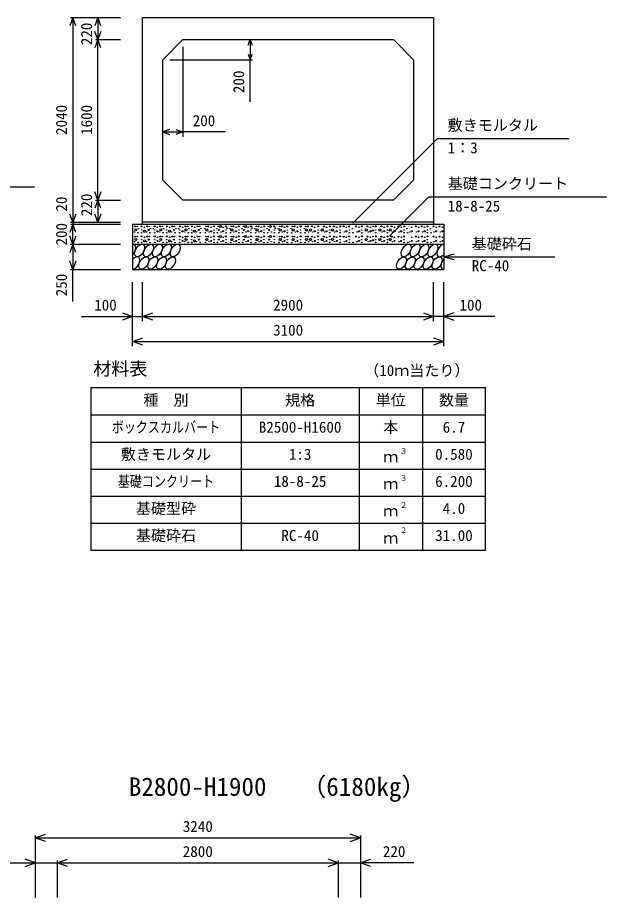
# Model space of a CAD drawing. Units: millimetres, scale not verified. Extents: x -100800 to 100800, y -35640 to 35640.
# Drawn here: x 29543 to 35410, y 268 to 9040 of the extents above; entities that cross this region are included whole.
import ezdxf
from ezdxf.enums import TextEntityAlignment as Align

# ---------------------------------------------------------------- set-up
doc = ezdxf.new("R2010")
doc.units = ezdxf.units.MM
doc.header["$LTSCALE"] = 120
for name, color, linetype, lineweight in [('0-0_DIM', 7, 'Continuous', 25), ('0-2_HATCH', 6, 'Continuous', 25), ('0-3_HYO', 3, 'Continuous', 25), ('0-4_HYO2', 4, 'Continuous', 25), ('0-5_OUTLINE', 3, 'Continuous', 25), ('0-7_TXT', 7, 'Continuous', 25)]:
    doc.layers.add(name, color=color, linetype=linetype, lineweight=lineweight)
doc.styles.add('ＭＳ ゴシック', font='')
doc.styles.get('ＭＳ ゴシック').set_extended_font_data('MS Gothic')

msp = doc.modelspace()

# ---------------------------------------------------------------- linework, layer by layer
at = {"layer": '0-0_DIM'}
for p, q in [((30069, 9040.3), (30569.1, 9040.3)), ((30093, 9040.3), (30093, 7000.3)), ((30343, 9040.3), (30343, 8820.3)), ((30319, 8820.3), (30569.1, 8820.3)), ((30343, 7220.3), (30343, 8820.3)), ((31859.5, 8820.3), (31859.5, 8620.3)), ((31189.1, 8748.3), (31189.1, 7851.7)), ((31061.1, 8620.3), (31883.5, 8620.3)), ((31859.5, 8199.5), (31859.5, 8620.3)), ((30989.1, 7899.7), (31189.1, 7899.7)), ((31613.2, 7899.7), (31189.1, 7899.7)), ((33729, 7834.2), (32884.9, 6990.2)), ((33729, 7834.2), (35034.7, 7834.2)), ((27941.3, 7353.1), (29710.3, 7353.1)), ((30319, 7220.3), (30569.1, 7220.3)), ((30343, 7220.3), (30343, 7000.3)), ((33641.3, 7253.1), (33248.5, 6860.3)), ((33641.3, 7253.1), (35410.3, 7253.1)), ((30069, 7000.3), (30569.1, 7000.3)), ((30069, 6980.3), (30569.1, 6980.3)), ((30093, 7000.3), (30093, 6980.3)), ((30093, 6780.3), (30093, 6980.3)), ((30069, 6780.3), (30569.1, 6780.3)), ((30093, 6780.3), (30093, 6530.3)), ((33789.1, 6655.3), (33893.4, 6683.3)), ((33789.1, 6655.3), (34898, 6655.3)), ((33789.1, 6655.3), (33893.4, 6627.3)), ((30069, 6530.3), (30569.1, 6530.3)), ((30093, 6208.2), (30093, 6530.3)), ((30689.1, 5763.1), (30689.1, 6402.7)), ((30789.1, 6013.1), (30789.1, 6402.7)), ((33689.1, 6013.1), (33689.1, 6402.7)), ((33789.1, 5763.1), (33789.1, 6402.7)), ((30181.1, 6061.1), (30689.1, 6061.1)), ((30689.1, 6061.1), (30789.1, 6061.1)), ((30789.1, 6061.1), (33689.1, 6061.1)), ((30689.1, 5811.1), (33789.1, 5811.1)), ((29719.1, 886.6), (29719.1, 268)), ((32959.1, 886.6), (32959.1, 268)), ((29719.1, 862.6), (32959.1, 862.6)), ((29939.1, 636.6), (29939.1, 268)), ((32739.1, 636.6), (32739.1, 268)), ((29186.4, 612.6), (29719.1, 612.6)), ((33491.8, 612.6), (32959.1, 612.6))]:
    msp.add_line(p, q, dxfattribs=at)
for points in [[(30122.6, 8959.1), (30093, 9040.3), (30063.5, 8959.1)], [(30372.6, 8959.1), (30343, 9040.3), (30313.5, 8959.1)], [(30372.6, 8901.5), (30343, 8820.3), (30313.5, 8901.5)], [(30372.6, 8739.1), (30343, 8820.3), (30313.5, 8739.1)], [(31839.8, 8766.2), (31859.5, 8820.3), (31879.2, 8766.2)], [(31839.8, 8674.4), (31859.5, 8620.3), (31879.2, 8674.4)], [(31056.8, 7924.3), (30989.1, 7899.7), (31056.8, 7875)], [(31121.4, 7924.3), (31189.1, 7899.7), (31121.4, 7875)], [(30372.6, 7301.5), (30343, 7220.3), (30313.5, 7301.5)], [(30372.6, 7139.1), (30343, 7220.3), (30313.5, 7139.1)], [(30122.6, 7081.5), (30093, 7000.3), (30063.5, 7081.5)], [(30372.6, 7081.5), (30343, 7000.3), (30313.5, 7081.5)], [(30122.6, 6899.1), (30093, 6980.3), (30063.5, 6899.1)], [(30122.6, 6861.5), (30093, 6780.3), (30063.5, 6861.5)], [(30122.6, 6699.1), (30093, 6780.3), (30063.5, 6699.1)], [(30122.6, 6611.5), (30093, 6530.3), (30063.5, 6611.5)], [(30587.6, 6098), (30689.1, 6061.1), (30587.6, 6024.1)], [(30890.6, 6024.1), (30789.1, 6061.1), (30890.6, 6098)], [(33587.6, 6098), (33689.1, 6061.1), (33587.6, 6024.1)], [(34297.1, 6061.1), (33789.1, 6061.1), (33689.1, 6061.1)], [(33890.6, 6098), (33789.1, 6061.1), (33890.6, 6024.1)], [(30790.6, 5774.1), (30689.1, 5811.1), (30790.6, 5848)], [(33687.6, 5848), (33789.1, 5811.1), (33687.6, 5774.1)], [(29820.6, 825.7), (29719.1, 862.6), (29820.6, 899.6)], [(32857.6, 825.7), (32959.1, 862.6), (32857.6, 899.6)], [(29617.6, 575.7), (29719.1, 612.6), (29617.6, 649.6)], [(30040.6, 575.7), (29939.1, 612.6), (30040.6, 649.6)], [(32637.6, 575.7), (32739.1, 612.6), (32637.6, 649.6)], [(33060.6, 575.7), (32959.1, 612.6), (33060.6, 649.6)], [(29719.1, 612.6), (29939.1, 612.6), (32739.1, 612.6), (32959.1, 612.6)]]:
    msp.add_lwpolyline(points, dxfattribs=at)
at = {"layer": '0-2_HATCH'}
for centre, radius in [((30715.1, 6957.5), 5), ((30721.7, 6924.5), 10), ((30736.2, 6957.5), 2.5), ((30750.2, 6936.5), 2.5), ((30779.1, 6958.4), 5), ((30807.1, 6950.5), 2.5), ((30835.1, 6957.5), 5), ((30856.2, 6957.5), 2.5), ((30870.2, 6936.5), 2.5), ((30896.7, 6935.6), 2.5), ((30909.1, 6958.4), 5), ((30937.1, 6950.5), 2.5), ((30965.1, 6957.5), 5), ((30971.7, 6924.5), 10), ((30986.2, 6957.5), 2.5), ((31000.2, 6936.5), 2.5), ((31029.1, 6958.4), 5), ((31057.1, 6950.5), 2.5), ((31085.1, 6957.5), 5), ((31106.2, 6957.5), 2.5), ((31120.2, 6936.5), 2.5), ((31146.7, 6935.6), 2.5), ((31159.1, 6958.4), 5), ((31187.1, 6950.5), 2.5), ((31215.1, 6957.5), 5), ((31221.7, 6924.5), 10), ((31236.2, 6957.5), 2.5), ((31250.2, 6936.5), 2.5), ((31279.1, 6958.4), 5), ((31307.1, 6950.5), 2.5), ((31335.1, 6957.5), 5), ((31356.2, 6957.5), 2.5), ((31370.2, 6936.5), 2.5), ((31408, 6936.5), 2.5), ((31429, 6922.5), 10), ((31422, 6957.5), 2.5), ((31443.1, 6957.5), 5), ((31471.1, 6950.5), 2.5), ((31499.1, 6958.4), 5), ((31528, 6936.5), 2.5), ((31542, 6957.5), 2.5), ((31563.1, 6957.5), 10), ((31591.1, 6950.5), 2.5), ((31619.1, 6958.4), 5), ((31630.5, 6940.8), 2.5), ((31658, 6936.5), 2.5), ((31679, 6922.5), 10), ((31672, 6957.5), 2.5), ((31693.1, 6957.5), 5), ((31721.1, 6950.5), 2.5), ((31749.1, 6958.4), 5), ((31778, 6936.5), 2.5), ((31792, 6957.5), 2.5), ((31813.1, 6957.5), 10), ((31841.1, 6950.5), 2.5), ((31869.1, 6958.4), 5), ((31880.5, 6940.8), 2.5), ((31908, 6936.5), 2.5), ((31929, 6922.5), 10), ((31922, 6957.5), 2.5), ((31943.1, 6957.5), 5), ((31971.1, 6950.5), 2.5), ((31999.1, 6958.4), 5), ((32028, 6936.5), 2.5), ((32042, 6957.5), 2.5), ((32063.1, 6957.5), 10), ((32101, 6958.4), 5), ((32112.3, 6940.8), 2.5), ((32139.8, 6936.5), 2.5), ((32160.9, 6922.5), 10), ((32153.9, 6957.5), 2.5), ((32174.9, 6957.5), 5), ((32202.9, 6950.5), 2.5), ((32231, 6958.4), 5), ((32267.9, 6936.5), 2.5), ((32288.9, 6922.5), 10), ((32281.9, 6957.5), 2.5), ((32302.9, 6957.5), 5), ((32331, 6950.5), 2.5), ((32363.9, 6958.4), 5), ((32400.8, 6936.5), 2.5), ((32421.9, 6922.5), 10), ((32414.8, 6957.5), 2.5), ((32435.9, 6957.5), 5), ((32462.5, 6922.5), 10), ((32476.5, 6957.5), 5), ((32504.6, 6950.5), 2.5), ((32537.5, 6958.4), 5), ((32579.4, 6922.5), 10), ((32593.4, 6957.5), 5), ((32621.4, 6950.5), 2.5), ((32654.3, 6958.4), 5), ((32682.1, 6922.5), 10), ((32696.1, 6957.5), 5), ((32724.1, 6950.5), 2.5), ((32757, 6958.4), 5), ((32792.3, 6957.5), 5), ((32820.3, 6950.5), 2.5), ((32848.4, 6958.4), 5), ((32877.2, 6936.5), 2.5), ((32917.1, 6957.5), 5), ((32945.1, 6950.5), 2.5), ((32973.2, 6958.4), 5), ((33016.5, 6922.5), 10), ((33030.5, 6957.5), 5), ((33058.6, 6950.5), 2.5), ((33084.7, 6957.5), 2.5), ((33112, 6958.4), 5), ((33153.9, 6922.5), 10), ((33167.9, 6957.5), 5), ((33196, 6950.5), 2.5), ((33228.9, 6958.4), 5), ((33256.6, 6922.5), 10), ((33270.6, 6957.5), 5), ((33298.7, 6950.5), 2.5), ((33338.4, 6957.5), 5), ((33366.4, 6950.5), 2.5), ((33394.5, 6958.4), 5), ((33423.4, 6936.5), 2.5), ((33470.4, 6950.5), 2.5), ((33510.2, 6957.5), 5), ((33538.2, 6950.5), 2.5), ((33571.3, 6957.5), 5), ((33599.3, 6950.5), 2.5), ((33627.3, 6958.4), 5), ((33656.2, 6936.5), 2.5), ((33686.9, 6957.5), 5), ((33715, 6950.5), 2.5), ((33748, 6957.5), 5), ((33776.1, 6950.5), 2.5), ((30708.1, 6902.3), 2.5), ((30715.1, 6857.5), 5), ((30736.2, 6857.5), 2.5), ((30743.2, 6894.4), 2.5), ((30779.1, 6858.4), 5), ((30779.1, 6922.5), 2.5), ((30779.1, 6894.4), 2.5), ((30807.1, 6909.3), 10), ((30807.1, 6850.5), 2.5), ((30828.1, 6902.3), 2.5), ((30835.1, 6857.5), 5), ((30849.2, 6922.5), 5), ((30856.2, 6857.5), 2.5), ((30863.2, 6894.4), 2.5), ((30909.1, 6858.4), 5), ((30909.1, 6922.5), 2.5), ((30909.1, 6894.4), 2.5), ((30937.1, 6909.3), 5), ((30937.1, 6850.5), 2.5), ((30958.1, 6902.3), 2.5), ((30965.1, 6857.5), 5), ((30986.2, 6857.5), 2.5), ((30993.2, 6894.4), 2.5), ((31029.1, 6858.4), 5), ((31029.1, 6922.5), 2.5), ((31029.1, 6894.4), 2.5), ((31057.1, 6909.3), 10), ((31057.1, 6850.5), 2.5), ((31078.1, 6902.3), 2.5), ((31085.1, 6857.5), 5), ((31099.2, 6922.5), 5), ((31106.2, 6857.5), 2.5), ((31113.2, 6894.4), 2.5), ((31159.1, 6858.4), 5), ((31159.1, 6922.5), 2.5), ((31159.1, 6894.4), 2.5), ((31187.1, 6909.3), 5), ((31187.1, 6850.5), 2.5), ((31208.1, 6902.3), 2.5), ((31215.1, 6857.5), 5), ((31236.2, 6857.5), 2.5), ((31243.2, 6894.4), 2.5), ((31279.1, 6858.4), 5), ((31279.1, 6922.5), 2.5), ((31279.1, 6894.4), 2.5), ((31307.1, 6909.3), 10), ((31307.1, 6850.5), 2.5), ((31328.1, 6902.3), 2.5), ((31335.1, 6857.5), 5), ((31349.2, 6922.5), 5), ((31356.2, 6857.5), 2.5), ((31363.2, 6894.4), 2.5), ((31415, 6894.4), 2.5), ((31422, 6857.5), 2.5), ((31443.1, 6857.5), 5), ((31450.1, 6902.3), 2.5), ((31471.1, 6909.3), 5), ((31471.1, 6850.5), 2.5), ((31499.1, 6858.4), 5), ((31499.1, 6922.5), 2.5), ((31499.1, 6894.4), 2.5), ((31535, 6894.4), 2.5), ((31542, 6857.5), 2.5), ((31549, 6922.5), 5), ((31563.1, 6857.5), 10), ((31570.1, 6902.3), 2.5), ((31591.1, 6909.3), 5), ((31591.1, 6850.5), 2.5), ((31619.1, 6858.4), 5), ((31619.1, 6922.5), 2.5), ((31619.1, 6894.4), 2.5), ((31665, 6894.4), 2.5), ((31672, 6857.5), 2.5), ((31693.1, 6857.5), 5), ((31700.1, 6902.3), 2.5), ((31721.1, 6909.3), 5), ((31721.1, 6850.5), 2.5), ((31749.1, 6858.4), 5), ((31749.1, 6922.5), 2.5), ((31749.1, 6894.4), 2.5), ((31785, 6894.4), 2.5), ((31792, 6857.5), 2.5), ((31799, 6922.5), 5), ((31813.1, 6857.5), 10), ((31820.1, 6902.3), 2.5), ((31841.1, 6909.3), 5), ((31841.1, 6850.5), 2.5), ((31869.1, 6858.4), 5), ((31869.1, 6922.5), 2.5), ((31869.1, 6894.4), 2.5), ((31915, 6894.4), 2.5), ((31922, 6857.5), 2.5), ((31943.1, 6857.5), 5), ((31950.1, 6902.3), 2.5), ((31971.1, 6909.3), 5), ((31971.1, 6850.5), 2.5), ((31999.1, 6858.4), 5), ((31999.1, 6922.5), 2.5), ((31999.1, 6894.4), 2.5), ((32035, 6894.4), 2.5), ((32042, 6857.5), 2.5), ((32049, 6922.5), 5), ((32063.1, 6857.5), 10), ((32070.1, 6902.3), 2.5), ((32101, 6858.4), 5), ((32101, 6922.5), 2.5), ((32101, 6894.4), 2.5), ((32146.8, 6894.4), 2.5), ((32153.9, 6857.5), 2.5), ((32174.9, 6857.5), 5), ((32181.9, 6902.3), 2.5), ((32202.9, 6909.3), 5), ((32202.9, 6850.5), 2.5), ((32231, 6858.4), 5), ((32231, 6922.5), 2.5), ((32231, 6894.4), 2.5), ((32274.9, 6894.4), 2.5), ((32281.9, 6857.5), 2.5), ((32302.9, 6857.5), 5), ((32310, 6902.3), 2.5), ((32331, 6909.3), 5), ((32331, 6850.5), 2.5), ((32363.9, 6858.4), 5), ((32363.9, 6922.5), 2.5), ((32363.9, 6894.4), 2.5), ((32407.8, 6894.4), 2.5), ((32414.8, 6857.5), 2.5), ((32435.9, 6857.5), 5), ((32442.9, 6902.3), 2.5), ((32476.5, 6857.5), 5), ((32483.6, 6902.3), 2.5), ((32504.6, 6909.3), 5), ((32504.6, 6850.5), 2.5), ((32537.5, 6858.4), 5), ((32537.5, 6922.5), 2.5), ((32537.5, 6894.4), 2.5), ((32593.4, 6857.5), 5), ((32600.4, 6902.3), 2.5), ((32621.4, 6909.3), 5), ((32621.4, 6850.5), 2.5), ((32654.3, 6858.4), 5), ((32654.3, 6922.5), 2.5), ((32654.3, 6894.4), 2.5), ((32696.1, 6857.5), 5), ((32703.1, 6902.3), 2.5), ((32724.1, 6909.3), 5), ((32724.1, 6850.5), 2.5), ((32757, 6858.4), 5), ((32757, 6922.5), 2.5), ((32757, 6894.4), 2.5), ((32792.3, 6857.5), 5), ((32799.3, 6902.3), 2.5), ((32820.3, 6909.3), 5), ((32820.3, 6850.5), 2.5), ((32848.4, 6858.4), 5), ((32848.4, 6922.5), 2.5), ((32848.4, 6894.4), 2.5), ((32884.2, 6894.4), 2.5), ((32917.1, 6857.5), 5), ((32924.1, 6902.3), 2.5), ((32945.1, 6909.3), 5), ((32945.1, 6850.5), 2.5), ((32973.2, 6858.4), 5), ((32973.2, 6922.5), 2.5), ((32973.2, 6894.4), 2.5), ((33030.5, 6857.5), 5), ((33037.5, 6902.3), 2.5), ((33058.6, 6909.3), 5), ((33058.6, 6850.5), 2.5), ((33084.7, 6916.3), 5), ((33084.7, 6857.5), 2.5), ((33112, 6858.4), 5), ((33112, 6922.5), 2.5), ((33112, 6894.4), 2.5), ((33167.9, 6857.5), 5), ((33175, 6902.3), 2.5), ((33196, 6909.3), 5), ((33196, 6850.5), 2.5), ((33228.9, 6858.4), 5), ((33228.9, 6922.5), 2.5), ((33228.9, 6894.4), 2.5), ((33270.6, 6857.5), 5), ((33277.6, 6902.3), 2.5), ((33298.7, 6909.3), 5), ((33298.7, 6850.5), 2.5), ((33338.4, 6857.5), 5), ((33345.4, 6902.3), 2.5), ((33366.4, 6909.3), 5), ((33366.4, 6850.5), 2.5), ((33394.5, 6858.4), 5), ((33394.5, 6922.5), 2.5), ((33394.5, 6894.4), 2.5), ((33430.4, 6894.4), 2.5), ((33449.4, 6902.3), 2.5), ((33470.4, 6909.3), 5), ((33470.4, 6850.5), 2.5), ((33510.2, 6857.5), 5), ((33517.2, 6902.3), 2.5), ((33538.2, 6909.3), 5), ((33538.2, 6850.5), 2.5), ((33571.3, 6857.5), 5), ((33578.3, 6902.3), 2.5), ((33599.3, 6909.3), 5), ((33599.3, 6850.5), 2.5), ((33627.3, 6858.4), 5), ((33627.3, 6922.5), 2.5), ((33627.3, 6894.4), 2.5), ((33663.2, 6894.4), 2.5), ((33686.9, 6857.5), 5), ((33694, 6902.3), 2.5), ((33715, 6909.3), 5), ((33715, 6850.5), 2.5), ((33748, 6857.5), 5), ((33755, 6902.3), 2.5), ((33776.1, 6909.3), 5), ((33776.1, 6850.5), 2.5), ((30708.1, 6806.2), 2.5), ((30721.7, 6828.4), 10), ((30743.2, 6798.4), 2.5), ((30779.1, 6826.4), 2.5), ((30779.1, 6798.4), 2.5), ((30807.1, 6813.2), 10), ((30828.1, 6806.2), 2.5), ((30849.2, 6826.4), 5), ((30863.2, 6798.4), 2.5), ((30909.1, 6826.4), 2.5), ((30909.1, 6798.4), 2.5), ((30937.1, 6813.2), 5), ((30958.1, 6806.2), 2.5), ((30971.7, 6828.4), 10), ((30993.2, 6798.4), 2.5), ((31029.1, 6826.4), 2.5), ((31029.1, 6798.4), 2.5), ((31057.1, 6813.2), 10), ((31078.1, 6806.2), 2.5), ((31099.2, 6826.4), 5), ((31113.2, 6798.4), 2.5), ((31159.1, 6826.4), 2.5), ((31159.1, 6798.4), 2.5), ((31187.1, 6813.2), 5), ((31208.1, 6806.2), 2.5), ((31221.7, 6828.4), 10), ((31243.2, 6798.4), 2.5), ((31279.1, 6826.4), 2.5), ((31279.1, 6798.4), 2.5), ((31307.1, 6813.2), 10), ((31328.1, 6806.2), 2.5), ((31349.2, 6826.4), 5), ((31363.2, 6798.4), 2.5), ((31415, 6798.4), 2.5), ((31429, 6826.4), 10), ((31450.1, 6806.2), 2.5), ((31471.1, 6813.2), 5), ((31499.1, 6826.4), 2.5), ((31499.1, 6798.4), 2.5), ((31535, 6798.4), 2.5), ((31549, 6826.4), 5), ((31570.1, 6806.2), 2.5), ((31591.1, 6813.2), 5), ((31619.1, 6826.4), 2.5), ((31619.1, 6798.4), 2.5), ((31665, 6798.4), 2.5), ((31679, 6826.4), 10), ((31700.1, 6806.2), 2.5), ((31721.1, 6813.2), 5), ((31749.1, 6826.4), 2.5), ((31749.1, 6798.4), 2.5), ((31785, 6798.4), 2.5), ((31799, 6826.4), 5), ((31820.1, 6806.2), 2.5), ((31841.1, 6813.2), 5), ((31869.1, 6826.4), 2.5), ((31869.1, 6798.4), 2.5), ((31915, 6798.4), 2.5), ((31929, 6826.4), 10), ((31950.1, 6806.2), 2.5), ((31971.1, 6813.2), 5), ((31999.1, 6826.4), 2.5), ((31999.1, 6798.4), 2.5), ((32035, 6798.4), 2.5), ((32049, 6826.4), 5), ((32070.1, 6806.2), 2.5), ((32101, 6826.4), 2.5), ((32101, 6798.4), 2.5), ((32146.8, 6798.4), 2.5), ((32160.9, 6826.4), 10), ((32181.9, 6806.2), 2.5), ((32202.9, 6813.2), 5), ((32231, 6826.4), 2.5), ((32231, 6798.4), 2.5), ((32274.9, 6798.4), 2.5), ((32288.9, 6826.4), 10), ((32310, 6806.2), 2.5), ((32331, 6813.2), 5), ((32363.9, 6826.4), 2.5), ((32363.9, 6798.4), 2.5), ((32407.8, 6798.4), 2.5), ((32421.9, 6826.4), 10), ((32442.9, 6806.2), 2.5), ((32462.5, 6826.4), 10), ((32483.6, 6806.2), 2.5), ((32504.6, 6813.2), 5), ((32537.5, 6826.4), 2.5), ((32537.5, 6798.4), 2.5), ((32579.4, 6826.4), 10), ((32600.4, 6806.2), 2.5), ((32621.4, 6813.2), 5), ((32654.3, 6826.4), 2.5), ((32654.3, 6798.4), 2.5), ((32682.1, 6826.4), 10), ((32703.1, 6806.2), 2.5), ((32724.1, 6813.2), 5), ((32757, 6826.4), 2.5), ((32757, 6798.4), 2.5), ((32799.3, 6806.2), 2.5), ((32820.3, 6813.2), 5), ((32848.4, 6826.4), 2.5), ((32848.4, 6798.4), 2.5), ((32884.2, 6798.4), 2.5), ((32924.1, 6806.2), 2.5), ((32945.1, 6813.2), 5), ((32973.2, 6826.4), 2.5), ((32973.2, 6798.4), 2.5), ((33016.5, 6826.4), 10), ((33037.5, 6806.2), 2.5), ((33058.6, 6813.2), 5), ((33084.7, 6820.2), 5), ((33112, 6826.4), 2.5), ((33112, 6798.4), 2.5), ((33153.9, 6826.4), 10), ((33175, 6806.2), 2.5), ((33196, 6813.2), 5), ((33228.9, 6826.4), 2.5), ((33228.9, 6798.4), 2.5), ((33256.6, 6826.4), 10), ((33277.6, 6806.2), 2.5), ((33298.7, 6813.2), 5), ((33345.4, 6806.2), 2.5), ((33366.4, 6813.2), 5), ((33394.5, 6826.4), 2.5), ((33394.5, 6798.4), 2.5), ((33430.4, 6798.4), 2.5), ((33449.4, 6806.2), 2.5), ((33470.4, 6813.2), 5), ((33517.2, 6806.2), 2.5), ((33538.2, 6813.2), 5), ((33578.3, 6806.2), 2.5), ((33599.3, 6813.2), 5), ((33627.3, 6826.4), 2.5), ((33627.3, 6798.4), 2.5), ((33663.2, 6798.4), 2.5), ((33694, 6806.2), 2.5), ((33715, 6813.2), 5), ((33755, 6806.2), 2.5), ((33776.1, 6813.2), 5)]:
    msp.add_circle(centre, radius, dxfattribs=at)
for centre, start_param, end_param in [((30670.8, 6717.8), 4.335544, 6.724593), ((33769.8, 6717.8), 0.419949, 4.357003), ((30712.3, 6592.8), 3.496422, 7.58605), ((33811.4, 6592.8), 1.28053, 3.496422)]:
    msp.add_ellipse(centre, major_axis=(36.4, 58.9), ratio=0.5792, start_param=start_param, end_param=end_param, dxfattribs=at)
for centre in [(30759.5, 6717.8), (30848.2, 6717.8), (30936.9, 6717.8), (31025.6, 6717.8), (31114.3, 6717.8), (33415, 6717.8), (33503.7, 6717.8), (33592.4, 6717.8), (33681.1, 6717.8), (30801, 6592.8), (30889.7, 6592.8), (30978.4, 6592.8), (31067.1, 6592.8), (33367.9, 6592.8), (33456.6, 6592.8), (33545.3, 6592.8), (33634, 6592.8), (33722.7, 6592.8)]:
    msp.add_ellipse(centre, major_axis=(36.4, 58.9), ratio=0.5792, dxfattribs=at)
at = {"layer": '0-3_HYO'}
for p, q in [((31771.6, 5348.6), (31771.6, 3728.6)), ((32946.6, 5348.6), (32946.6, 3728.6)), ((33576.6, 5348.6), (33576.6, 3728.6)), ((30271.6, 5078.6), (34206.6, 5078.6))]:
    msp.add_line(p, q, dxfattribs=at)
msp.add_lwpolyline([(30271.6, 3728.6), (34206.6, 3728.6), (34206.6, 5348.6), (30271.6, 5348.6)], close=True, dxfattribs=at)
at = {"layer": '0-4_HYO2'}
for p, q in [((30271.6, 4808.6), (34206.6, 4808.6)), ((30271.6, 4538.6), (34206.6, 4538.6)), ((30271.6, 4268.6), (34206.6, 4268.6)), ((30271.6, 3998.6), (34206.6, 3998.6))]:
    msp.add_line(p, q, dxfattribs=at)
at = {"layer": '0-5_OUTLINE'}
for p, q in [((30789.1, 6980.3), (30789.1, 9040.3)), ((31189.1, 8820.3), (30989.1, 8620.3)), ((31189.1, 8820.3), (33289.1, 8820.3)), ((33489.1, 8620.3), (33289.1, 8820.3)), ((30989.1, 7420.3), (30989.1, 8620.3)), ((33489.1, 8620.3), (33489.1, 7420.3)), ((31189.1, 7220.3), (30989.1, 7420.3)), ((33489.1, 7420.3), (33289.1, 7220.3)), ((33289.1, 7220.3), (31189.1, 7220.3)), ((30689.1, 6980.3), (30689.1, 6530.3)), ((30689.1, 6980.3), (33789.1, 6980.3)), ((33689.1, 7000.3), (30789.1, 7000.3)), ((33789.1, 6980.3), (33789.1, 6530.3)), ((30689.1, 6780.3), (33789.1, 6780.3)), ((30689.1, 6530.3), (33789.1, 6530.3))]:
    msp.add_line(p, q, dxfattribs=at)
msp.add_lwpolyline([(30789.1, 9040.3), (33689.1, 9040.3), (33689.1, 6980.3)], dxfattribs=at)

# ---------------------------------------------------------------- texts
at = {"layer": '0-0_DIM', "style": 'ＭＳ ゴシック'}
for s, p in [('220', (30318, 8765.6)), ('200', (31834.5, 8288)), ('2040', (30068, 7870.3)), ('1600', (30318, 7870.3)), ('20', (30068, 7106.2)), ('220', (30318, 7061.1)), ('200', (30068, 6767.8)), ('250', (30068, 6261.5))]:
    msp.add_text(s, height=110, rotation=90, dxfattribs=at).set_placement(p, align=Align.BOTTOM_LEFT)
for s, p in [('200', (31288.3, 7924.7)), ('敷きモルタル', (33828.6, 7879.2)), ('1：3', (33828.6, 7654)), ('基礎コンクリート', (33828.6, 7298)), ('18-8-25', (33828.6, 7072.9)), ('基礎砕石', (34068.3, 6696.5)), ('RC-40', (34068.3, 6478.9)), ('100', (30306.7, 6086.1)), ('2900', (32089.1, 6086.1)), ('100', (33946.5, 6086.1)), ('3100', (32089.1, 5836.1)), ('3240', (31189.1, 887.6)), ('2800', (31189.1, 637.6)), ('220', (33183.4, 637.6))]:
    msp.add_text(s, height=110, dxfattribs=at).set_placement(p, align=Align.BOTTOM_LEFT)
at = {"layer": '0-7_TXT', "style": 'ＭＳ ゴシック'}
for s, height, p in [('材料表', 132, (30296.6, 5433.6)), ('（10ｍ当たり）', 110, (32996.6, 5433.6)), ('種\u3000別', 110, (30796.6, 5138.6)), ('規格', 110, (32209.1, 5138.6)), ('単位', 110, (33111.6, 5138.6)), ('数量', 110, (33741.6, 5138.6)), ('B2500-H1600', 110, (31946.6, 4868.6)), ('本', 110, (33186.6, 4868.6)), ('6.7', 110, (33779.1, 4868.6)), ('敷きモルタル', 110, (30571.6, 4598.6)), ('1:3', 110, (32246.6, 4598.6)), ('３', 55, (33350.5, 4674.5)), ('0.580', 110, (33704.1, 4598.6)), ('ｍ', 110, (33186.6, 4573.6)), ('３', 55, (33350.5, 4404.5)), ('18-8-25', 110, (32096.6, 4328.6)), ('ｍ', 110, (33186.6, 4303.6)), ('6.200', 110, (33704.1, 4328.6)), ('基礎型砕', 110, (30721.6, 4058.6)), ('ｍ', 110, (33186.6, 4033.6)), ('２', 55, (33350.5, 4134.5)), ('4.0', 110, (33779.1, 4058.6)), ('基礎砕石', 110, (30721.6, 3788.6)), ('２', 55, (33350.5, 3884.5)), ('RC-40', 110, (32171.6, 3788.6)), ('ｍ', 110, (33186.6, 3763.6)), ('31.00', 110, (33704.1, 3788.6)), ('（6180kg）', 183.3, (32369.3, 1225.3)), ('B2800-H1900', 183.3, (30651.6, 1225.3))]:
    msp.add_text(s, height=height, dxfattribs=at).set_placement(p, align=Align.BOTTOM_LEFT)
at = {"layer": '0-7_TXT', "style": 'ＭＳ ゴシック', "width": 0.8}
for s, p in [('ボックスカルバート', (30481.6, 4868.6)), ('基礎コンクリート', (30541.6, 4328.6))]:
    msp.add_text(s, height=110, dxfattribs=at).set_placement(p, align=Align.BOTTOM_LEFT)

doc.saveas('drawing.dxf')
